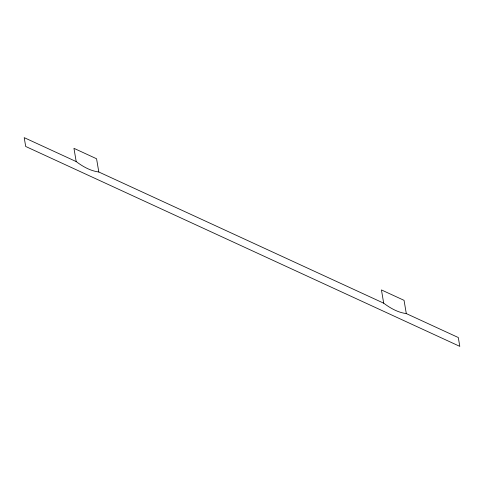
<?xml version="1.0" encoding="UTF-8"?>
<svg xmlns="http://www.w3.org/2000/svg" width="484" height="484" viewBox="0 0 484 484"><rect width="100%" height="100%" fill="white"/><g stroke="black" fill="none" stroke-linecap="round" stroke-linejoin="round"><path stroke-width="0.73" d="M98.809 171.995C90.417 170.906 82.891 166.617 76.2 161.583L24.2 137.637L25.7 146.47L459.8 346.363L458.3 337.529L406.3 313.584C397.909 312.495 390.376 308.205 383.691 303.178L98.809 171.995L96.564 158.752L73.955 148.34L76.2 161.583M406.3 313.584L404.049 300.34L381.44 289.928L383.691 303.178"/></g></svg>
